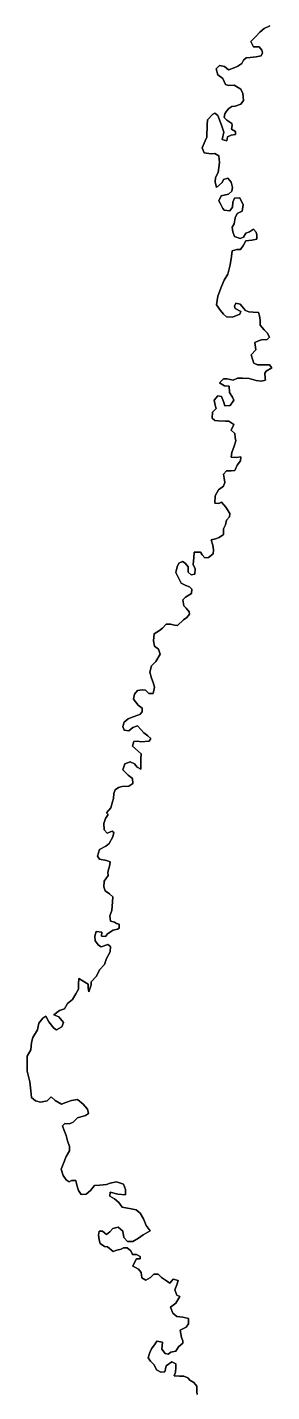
# Model space of a CAD drawing. Header units: inches. Extents: x 33.9 to 41.9, y -4.8 to 5.4.
# Drawn here: x 35.6204 to 35.6381, y 0.7139 to 0.813 of the extents above; entities that cross this region are included whole.
import ezdxf

# ---------------------------------------------------------------- set-up
doc = ezdxf.new("R2010")
doc.units = ezdxf.units.IN
doc.header["$MEASUREMENT"] = 0
doc.layers.add('Counties', color=7, linetype='Continuous')

msp = doc.modelspace()

# ---------------------------------------------------------------- linework, layer by layer
at = {"layer": 'Counties'}
for points in [[(35.637999, 0.813153), (35.637584, 0.812959), (35.637281, 0.812682), (35.636977, 0.812377), (35.636618, 0.812017), (35.636811, 0.811629), (35.637225, 0.811629), (35.637419, 0.811379), (35.637474, 0.811185), (35.637364, 0.810964), (35.637005, 0.810881), (35.636563, 0.810853), (35.636287, 0.810825), (35.636093, 0.810659), (35.635955, 0.810409), (35.635679, 0.810216), (35.635403, 0.810105), (35.634989, 0.809938), (35.634712, 0.810188), (35.634353, 0.810271), (35.634105, 0.810021), (35.634215, 0.809578), (35.634574, 0.809329), (35.634768, 0.808885), (35.634989, 0.808802), (35.635403, 0.80883), (35.6359, 0.808553), (35.636038, 0.808221), (35.636093, 0.807722), (35.6359, 0.807445), (35.635486, 0.807306), (35.635237, 0.807278), (35.635016, 0.80714), (35.634851, 0.806946), (35.63474, 0.806752), (35.634685, 0.806475), (35.634878, 0.806281), (35.635237, 0.806059), (35.635265, 0.805893), (35.63521, 0.805644), (35.635513, 0.805478), (35.635513, 0.805256), (35.635182, 0.8052), (35.634933, 0.80509), (35.634878, 0.804785), (35.634547, 0.804896), (35.634657, 0.805422), (35.634519, 0.805865), (35.634353, 0.806309), (35.634215, 0.806641), (35.633994, 0.806807), (35.633856, 0.806724), (35.63347, 0.806309), (35.633442, 0.805948), (35.633415, 0.805062), (35.633304, 0.804785), (35.633083, 0.804286), (35.633221, 0.803926), (35.633746, 0.803843), (35.633994, 0.80387), (35.634298, 0.803704), (35.634353, 0.803205), (35.634243, 0.802485), (35.63405, 0.802125), (35.634022, 0.80182), (35.634133, 0.801404), (35.634547, 0.801765), (35.63463, 0.801986), (35.634961, 0.80207), (35.635182, 0.801792), (35.635292, 0.801405), (35.635237, 0.801128), (35.634989, 0.800906), (35.634464, 0.800795), (35.634298, 0.800435), (35.634409, 0.800213), (35.634574, 0.799881), (35.634685, 0.799742), (35.635099, 0.799714), (35.635292, 0.799964), (35.63532, 0.800324), (35.63543, 0.800629), (35.635817, 0.800657), (35.636066, 0.80013), (35.635983, 0.799687), (35.635624, 0.799521), (35.635486, 0.799188), (35.635403, 0.798772), (35.635265, 0.798523), (35.63532, 0.798191), (35.63543, 0.79783), (35.635845, 0.797692), (35.636093, 0.797803), (35.636259, 0.79808), (35.636535, 0.798191), (35.636811, 0.798385), (35.637005, 0.798163), (35.63706, 0.797941), (35.63706, 0.797637), (35.636701, 0.797581), (35.636259, 0.797526), (35.636093, 0.797221), (35.635872, 0.796888), (35.635596, 0.796888), (35.635265, 0.796805), (35.63521, 0.79639), (35.635127, 0.79578), (35.634961, 0.795115), (35.634685, 0.794672), (35.634492, 0.794201), (35.634215, 0.793508), (35.634133, 0.792871), (35.634409, 0.792455), (35.63463, 0.792206), (35.634851, 0.792012), (35.635292, 0.791984), (35.635817, 0.792206), (35.6359, 0.7924), (35.635486, 0.792621), (35.63543, 0.792788), (35.635541, 0.793009), (35.635845, 0.792926), (35.636231, 0.792455), (35.63648, 0.792372), (35.636784, 0.792345), (35.63717, 0.792317), (35.637253, 0.792068), (35.637308, 0.791735), (35.637308, 0.791403), (35.637584, 0.79107), (35.637805, 0.790848), (35.637971, 0.790516), (35.637805, 0.79035), (35.637391, 0.790322), (35.63717, 0.790267), (35.636922, 0.790128), (35.636977, 0.789602), (35.636646, 0.789241), (35.636756, 0.788853), (35.636839, 0.788632), (35.637115, 0.788521), (35.637364, 0.788521), (35.637695, 0.788521), (35.637971, 0.788521), (35.638137, 0.788299), (35.637723, 0.78805), (35.63764, 0.787911), (35.637667, 0.787551), (35.637695, 0.787413), (35.637364, 0.78733), (35.637005, 0.787385), (35.636507, 0.787523), (35.63601, 0.787551), (35.635651, 0.787551), (35.635348, 0.787412), (35.634906, 0.787496), (35.63463, 0.787496), (35.634353, 0.787218), (35.634712, 0.786997), (35.635044, 0.786969), (35.635071, 0.786498), (35.635292, 0.786166), (35.635375, 0.785944), (35.635127, 0.785556), (35.63474, 0.785528), (35.63463, 0.785861), (35.634492, 0.786221), (35.634215, 0.786276), (35.633967, 0.785944), (35.634022, 0.785584), (35.634105, 0.785334), (35.633829, 0.785085), (35.633801, 0.784642), (35.633994, 0.784475), (35.634271, 0.784448), (35.634768, 0.78442), (35.635016, 0.78442), (35.635375, 0.784171), (35.635182, 0.783783), (35.635458, 0.783534), (35.635486, 0.783229), (35.635541, 0.783007), (35.635403, 0.782619), (35.635237, 0.782148), (35.635182, 0.781816), (35.635569, 0.781788), (35.6359, 0.781843), (35.635872, 0.781539), (35.635624, 0.781234), (35.635458, 0.780846), (35.635182, 0.780818), (35.634851, 0.780818), (35.63463, 0.780569), (35.634685, 0.780292), (35.63474, 0.779959), (35.63463, 0.77971), (35.634271, 0.779433), (35.634022, 0.778989), (35.633994, 0.778463), (35.634298, 0.778435), (35.634492, 0.778546), (35.634795, 0.778186), (35.635099, 0.777715), (35.635071, 0.777466), (35.634851, 0.777244), (35.634768, 0.776884), (35.63463, 0.776607), (35.63463, 0.776191), (35.634326, 0.775969), (35.63405, 0.775886), (35.633746, 0.775803), (35.633856, 0.775415), (35.633912, 0.775083), (35.633884, 0.774778), (35.633553, 0.774528), (35.633276, 0.774501), (35.633083, 0.774722), (35.632973, 0.774916), (35.632503, 0.774916), (35.632476, 0.774528), (35.63242, 0.774002), (35.632586, 0.773697), (35.632558, 0.773309), (35.632282, 0.773254), (35.632061, 0.773448), (35.632061, 0.773836), (35.63184, 0.774113), (35.631647, 0.774223), (35.631399, 0.774113), (35.631261, 0.773836), (35.631178, 0.77342), (35.631343, 0.773087), (35.631564, 0.772644), (35.631896, 0.772478), (35.632172, 0.772395), (35.632338, 0.772229), (35.63231, 0.771896), (35.631868, 0.771647), (35.631675, 0.771453), (35.631758, 0.771009), (35.631923, 0.770843), (35.632144, 0.770566), (35.632172, 0.7704), (35.631979, 0.770151), (35.63173, 0.769984), (35.631288, 0.769569), (35.631067, 0.769596), (35.630791, 0.769679), (35.63046, 0.769679), (35.630211, 0.769375), (35.62999, 0.769208), (35.629604, 0.768987), (35.629548, 0.76846), (35.629631, 0.768072), (35.629907, 0.767851), (35.630045, 0.76749), (35.629714, 0.766964), (35.62941, 0.766659), (35.629272, 0.766188), (35.62941, 0.765745), (35.629521, 0.76544), (35.629631, 0.765108), (35.629521, 0.764637), (35.629217, 0.764637), (35.628968, 0.764886), (35.62872, 0.764914), (35.628389, 0.764858), (35.628168, 0.764581), (35.628085, 0.764221), (35.628444, 0.763805), (35.62872, 0.763584), (35.62872, 0.763307), (35.628554, 0.763113), (35.628002, 0.762919), (35.627698, 0.762808), (35.627422, 0.762558), (35.627312, 0.762253), (35.627422, 0.761976), (35.627753, 0.761921), (35.628057, 0.76217), (35.628389, 0.762281), (35.628665, 0.762004), (35.628858, 0.761783), (35.629134, 0.761561), (35.629355, 0.761367), (35.629245, 0.761173), (35.628637, 0.761118), (35.628416, 0.761173), (35.628112, 0.761145), (35.62803, 0.760813), (35.628444, 0.760453), (35.628665, 0.760259), (35.628637, 0.759899), (35.628637, 0.759428), (35.628637, 0.75915), (35.628361, 0.759289), (35.628168, 0.759538), (35.627864, 0.759677), (35.627477, 0.759538), (35.627312, 0.759095), (35.627698, 0.758707), (35.62803, 0.758458), (35.628057, 0.758098), (35.627753, 0.757904), (35.627284, 0.757876), (35.627008, 0.75782), (35.626759, 0.757654), (35.626676, 0.757377), (35.626649, 0.757017), (35.626566, 0.756767), (35.626455, 0.756324), (35.626124, 0.755964), (35.626262, 0.755853), (35.626069, 0.755548), (35.625931, 0.755188), (35.625958, 0.754745), (35.626179, 0.754495), (35.626538, 0.754634), (35.626676, 0.754551), (35.626594, 0.754218), (35.626317, 0.753747), (35.626096, 0.753553), (35.625627, 0.753304), (35.625489, 0.752833), (35.625627, 0.752611), (35.626124, 0.7525), (35.6264, 0.752417), (35.626373, 0.752196), (35.626235, 0.751669), (35.626262, 0.75142), (35.625958, 0.751004), (35.625931, 0.750589), (35.626041, 0.750312), (35.626345, 0.75009), (35.626594, 0.749868), (35.626566, 0.749508), (35.626511, 0.748871), (35.626373, 0.748483), (35.626428, 0.748095), (35.626704, 0.74804), (35.62687, 0.747929), (35.627063, 0.747873), (35.627063, 0.747596), (35.626925, 0.747513), (35.626621, 0.747458), (35.626207, 0.747181), (35.626069, 0.746987), (35.625765, 0.747014), (35.625793, 0.747291), (35.625378, 0.747347), (35.625296, 0.747014), (35.625323, 0.746682), (35.625544, 0.746349), (35.625737, 0.746239), (35.626235, 0.746405), (35.626428, 0.746266), (35.6264, 0.745878), (35.626124, 0.74538), (35.625986, 0.744964), (35.625627, 0.744576), (35.625406, 0.744105), (35.625019, 0.743689), (35.625019, 0.743468), (35.624854, 0.742969), (35.624799, 0.743246), (35.624799, 0.743523), (35.624136, 0.743939), (35.624108, 0.743523), (35.624108, 0.743163), (35.623915, 0.74283), (35.623666, 0.742415), (35.623307, 0.74211), (35.623086, 0.741722), (35.622727, 0.741611), (35.622313, 0.741306), (35.622672, 0.74114), (35.623004, 0.740752), (35.622893, 0.74042), (35.622506, 0.740198), (35.622313, 0.740337), (35.621954, 0.74078), (35.621733, 0.741195), (35.621512, 0.741057), (35.621209, 0.740697), (35.621126, 0.740198), (35.620794, 0.739644), (35.620684, 0.739284), (35.620629, 0.738757), (35.62038, 0.738286), (35.62038, 0.737704), (35.62038, 0.737205), (35.620573, 0.73643), (35.620629, 0.735765), (35.620684, 0.735294), (35.620988, 0.735044), (35.621347, 0.734961), (35.621816, 0.735044), (35.62212, 0.735349), (35.622396, 0.735072), (35.622865, 0.734795), (35.623169, 0.734934), (35.623583, 0.735072), (35.624025, 0.735156), (35.62444, 0.734795), (35.624743, 0.734435), (35.624826, 0.73413), (35.624605, 0.733992), (35.624025, 0.733826), (35.623722, 0.733493), (35.623445, 0.733382), (35.623114, 0.73341), (35.622948, 0.733244), (35.623059, 0.732883), (35.623197, 0.732523), (35.623307, 0.732135), (35.623445, 0.73172), (35.623445, 0.731415), (35.623197, 0.730999), (35.622976, 0.730445), (35.622838, 0.730085), (35.622976, 0.729614), (35.623197, 0.729309), (35.623418, 0.729171), (35.623583, 0.729254), (35.623915, 0.729254), (35.62397, 0.728921), (35.624108, 0.728534), (35.624301, 0.728256), (35.62466, 0.728257), (35.624964, 0.728534), (35.625268, 0.728894), (35.625655, 0.728922), (35.626124, 0.728977), (35.6264, 0.72906), (35.62687, 0.729171), (35.627367, 0.729005), (35.627505, 0.728617), (35.627505, 0.728229), (35.626953, 0.728257), (35.6264, 0.728423), (35.626373, 0.728118), (35.626704, 0.727924), (35.627035, 0.727675), (35.627284, 0.727315), (35.627919, 0.727204), (35.628278, 0.727121), (35.628582, 0.726899), (35.62883, 0.726484), (35.629024, 0.725985), (35.6293, 0.725597), (35.628803, 0.72532), (35.628471, 0.725071), (35.628057, 0.724821), (35.627671, 0.724821), (35.627394, 0.725126), (35.627312, 0.725569), (35.62698, 0.725874), (35.626594, 0.725763), (35.626373, 0.725541), (35.626124, 0.725347), (35.625848, 0.725569), (35.625599, 0.725569), (35.625544, 0.725292), (35.625599, 0.724959), (35.625682, 0.724682), (35.625986, 0.724461), (35.626207, 0.724433), (35.626621, 0.724101), (35.626897, 0.724212), (35.627201, 0.724267), (35.627367, 0.724378), (35.627643, 0.724378), (35.627891, 0.724156), (35.62803, 0.723879), (35.628306, 0.723879), (35.628582, 0.723741), (35.628582, 0.723574), (35.628306, 0.723574), (35.628195, 0.723353), (35.628057, 0.723048), (35.62825, 0.722937), (35.628471, 0.722826), (35.628665, 0.722577), (35.628692, 0.722189), (35.628996, 0.722023), (35.629327, 0.722217), (35.629576, 0.722466), (35.62988, 0.722466), (35.630128, 0.722217), (35.630487, 0.721968), (35.630736, 0.721801), (35.630984, 0.722106), (35.631343, 0.721995), (35.631233, 0.721691), (35.631095, 0.72133), (35.631233, 0.720943), (35.631454, 0.720832), (35.631178, 0.720361), (35.630791, 0.720056), (35.630957, 0.719613), (35.631233, 0.719391), (35.631675, 0.719336), (35.632089, 0.719225), (35.632089, 0.718837), (35.631923, 0.718615), (35.631481, 0.718394), (35.631592, 0.717867), (35.631675, 0.717618), (35.631675, 0.717452), (35.631371, 0.717174), (35.631178, 0.71687), (35.630819, 0.716786), (35.630625, 0.716648), (35.630404, 0.716703), (35.630156, 0.717008), (35.630211, 0.717507), (35.629797, 0.71759), (35.629659, 0.717396), (35.62941, 0.717036), (35.629272, 0.716759), (35.629162, 0.716371), (35.629327, 0.716149), (35.629604, 0.715872), (35.629769, 0.715512), (35.630073, 0.715346), (35.630377, 0.715373), (35.63046, 0.715789), (35.630874, 0.716094), (35.631178, 0.715955), (35.631178, 0.715678), (35.63115, 0.715346), (35.63104, 0.715069), (35.631426, 0.715041), (35.631758, 0.715041), (35.632034, 0.71493), (35.632199, 0.714764), (35.632476, 0.714598), (35.632697, 0.714321), (35.632697, 0.713933), (35.632724, 0.713711)], [(35.632724, 0.713711), (35.632697, 0.713933), (35.632697, 0.714321), (35.632476, 0.714598), (35.632199, 0.714764), (35.632034, 0.71493), (35.631758, 0.715041), (35.631426, 0.715041), (35.63104, 0.715069), (35.63115, 0.715346), (35.631178, 0.715678), (35.631178, 0.715955), (35.630874, 0.716094), (35.63046, 0.715789), (35.630377, 0.715373), (35.630073, 0.715346), (35.629769, 0.715512), (35.629604, 0.715872), (35.629327, 0.716149), (35.629162, 0.716371), (35.629272, 0.716759), (35.62941, 0.717036), (35.629659, 0.717396), (35.629797, 0.71759), (35.630211, 0.717507), (35.630156, 0.717008), (35.630404, 0.716703), (35.630625, 0.716648), (35.630819, 0.716786), (35.631178, 0.71687), (35.631371, 0.717174), (35.631675, 0.717452), (35.631675, 0.717618), (35.631592, 0.717867), (35.631481, 0.718394), (35.631923, 0.718615), (35.632089, 0.718837), (35.632089, 0.719225), (35.631675, 0.719336), (35.631233, 0.719391), (35.630957, 0.719613), (35.630791, 0.720056), (35.631178, 0.720361), (35.631454, 0.720832), (35.631233, 0.720943), (35.631095, 0.72133), (35.631233, 0.721691), (35.631343, 0.721995), (35.630984, 0.722106), (35.630736, 0.721801), (35.630487, 0.721968), (35.630128, 0.722217), (35.62988, 0.722466), (35.629576, 0.722466), (35.629327, 0.722217), (35.628996, 0.722023), (35.628692, 0.722189), (35.628665, 0.722577), (35.628471, 0.722826), (35.62825, 0.722937), (35.628057, 0.723048), (35.628195, 0.723353), (35.628306, 0.723574), (35.628582, 0.723574), (35.628582, 0.723741), (35.628306, 0.723879), (35.62803, 0.723879), (35.627891, 0.724156), (35.627643, 0.724378), (35.627367, 0.724378), (35.627201, 0.724267), (35.626897, 0.724212), (35.626621, 0.724101), (35.626207, 0.724433), (35.625986, 0.724461), (35.625682, 0.724682), (35.625599, 0.724959), (35.625544, 0.725292), (35.625599, 0.725569), (35.625848, 0.725569), (35.626124, 0.725347), (35.626373, 0.725541), (35.626594, 0.725763), (35.62698, 0.725874), (35.627312, 0.725569), (35.627394, 0.725126), (35.627671, 0.724821), (35.628057, 0.724821), (35.628471, 0.725071), (35.628803, 0.72532), (35.6293, 0.725597), (35.629024, 0.725985), (35.62883, 0.726484), (35.628582, 0.726899), (35.628278, 0.727121), (35.627919, 0.727204), (35.627284, 0.727315), (35.627035, 0.727675), (35.626704, 0.727924), (35.626373, 0.728118), (35.6264, 0.728423), (35.626953, 0.728257), (35.627505, 0.728229), (35.627505, 0.728617), (35.627367, 0.729005), (35.62687, 0.729171), (35.6264, 0.72906), (35.626124, 0.728977), (35.625655, 0.728922), (35.625268, 0.728894), (35.624964, 0.728534), (35.62466, 0.728257), (35.624301, 0.728256), (35.624108, 0.728534), (35.62397, 0.728921), (35.623915, 0.729254), (35.623583, 0.729254), (35.623418, 0.729171), (35.623197, 0.729309), (35.622976, 0.729614), (35.622838, 0.730085), (35.622976, 0.730445), (35.623197, 0.730999), (35.623445, 0.731415), (35.623445, 0.73172), (35.623307, 0.732135), (35.623197, 0.732523), (35.623059, 0.732883), (35.622948, 0.733244), (35.623114, 0.73341), (35.623445, 0.733382), (35.623722, 0.733493), (35.624025, 0.733826), (35.624605, 0.733992), (35.624826, 0.73413), (35.624743, 0.734435), (35.62444, 0.734795), (35.624025, 0.735156), (35.623583, 0.735072), (35.623169, 0.734934), (35.622865, 0.734795), (35.622396, 0.735072), (35.62212, 0.735349), (35.621816, 0.735044), (35.621347, 0.734961), (35.620988, 0.735044), (35.620684, 0.735294), (35.620629, 0.735765), (35.620573, 0.73643), (35.62038, 0.737205), (35.62038, 0.737704), (35.62038, 0.738286), (35.620629, 0.738757), (35.620684, 0.739284), (35.620794, 0.739644), (35.621126, 0.740198), (35.621209, 0.740697), (35.621512, 0.741057), (35.621733, 0.741195), (35.621954, 0.74078), (35.622313, 0.740337), (35.622506, 0.740198), (35.622893, 0.74042), (35.623004, 0.740752), (35.622672, 0.74114), (35.622313, 0.741306), (35.622727, 0.741611), (35.623086, 0.741722), (35.623307, 0.74211), (35.623666, 0.742415), (35.623915, 0.74283), (35.624108, 0.743163), (35.624108, 0.743523), (35.624136, 0.743939), (35.624799, 0.743523), (35.624799, 0.743246), (35.624854, 0.742969), (35.625019, 0.743468), (35.625019, 0.743689), (35.625406, 0.744105), (35.625627, 0.744576), (35.625986, 0.744964), (35.626124, 0.74538), (35.6264, 0.745878), (35.626428, 0.746266), (35.626235, 0.746405), (35.625737, 0.746239), (35.625544, 0.746349), (35.625323, 0.746682), (35.625296, 0.747014), (35.625378, 0.747347), (35.625793, 0.747291), (35.625765, 0.747014), (35.626069, 0.746987), (35.626207, 0.747181), (35.626621, 0.747458), (35.626925, 0.747513), (35.627063, 0.747596), (35.627063, 0.747873), (35.62687, 0.747929), (35.626704, 0.74804), (35.626428, 0.748095), (35.626373, 0.748483), (35.626511, 0.748871), (35.626566, 0.749508), (35.626594, 0.749868), (35.626345, 0.75009), (35.626041, 0.750312), (35.625931, 0.750589), (35.625958, 0.751004), (35.626262, 0.75142), (35.626235, 0.751669), (35.626373, 0.752196), (35.6264, 0.752417), (35.626124, 0.7525), (35.625627, 0.752611), (35.625489, 0.752833), (35.625627, 0.753304), (35.626096, 0.753553), (35.626317, 0.753747), (35.626594, 0.754218), (35.626676, 0.754551), (35.626538, 0.754634), (35.626179, 0.754495), (35.625958, 0.754745), (35.625931, 0.755188), (35.626069, 0.755548), (35.626262, 0.755853), (35.626124, 0.755964), (35.626455, 0.756324), (35.626566, 0.756767), (35.626649, 0.757017), (35.626676, 0.757377), (35.626759, 0.757654), (35.627008, 0.75782), (35.627284, 0.757876), (35.627753, 0.757904), (35.628057, 0.758098), (35.62803, 0.758458), (35.627698, 0.758707), (35.627312, 0.759095), (35.627477, 0.759538), (35.627864, 0.759677), (35.628168, 0.759538), (35.628361, 0.759289), (35.628637, 0.75915), (35.628637, 0.759428), (35.628637, 0.759899), (35.628665, 0.760259), (35.628444, 0.760453), (35.62803, 0.760813), (35.628112, 0.761145), (35.628416, 0.761173), (35.628637, 0.761118), (35.629245, 0.761173), (35.629355, 0.761367), (35.629134, 0.761561), (35.628858, 0.761783), (35.628665, 0.762004), (35.628389, 0.762281), (35.628057, 0.76217), (35.627753, 0.761921), (35.627422, 0.761976), (35.627312, 0.762253), (35.627422, 0.762558), (35.627698, 0.762808), (35.628002, 0.762919), (35.628554, 0.763113), (35.62872, 0.763307), (35.62872, 0.763584), (35.628444, 0.763805), (35.628085, 0.764221), (35.628168, 0.764581), (35.628389, 0.764858), (35.62872, 0.764914), (35.628968, 0.764886), (35.629217, 0.764637), (35.629521, 0.764637), (35.629631, 0.765108), (35.629521, 0.76544), (35.62941, 0.765745), (35.629272, 0.766188), (35.62941, 0.766659), (35.629714, 0.766964), (35.630045, 0.76749), (35.629907, 0.767851), (35.629631, 0.768072), (35.629548, 0.76846), (35.629604, 0.768987), (35.62999, 0.769208), (35.630211, 0.769375), (35.63046, 0.769679), (35.630791, 0.769679), (35.631067, 0.769596), (35.631288, 0.769569), (35.63173, 0.769984), (35.631979, 0.770151), (35.632172, 0.7704), (35.632144, 0.770566), (35.631923, 0.770843), (35.631758, 0.771009), (35.631675, 0.771453), (35.631868, 0.771647), (35.63231, 0.771896), (35.632338, 0.772229), (35.632172, 0.772395), (35.631896, 0.772478), (35.631564, 0.772644), (35.631343, 0.773087), (35.631178, 0.77342), (35.631261, 0.773836), (35.631399, 0.774113), (35.631647, 0.774223), (35.63184, 0.774113), (35.632061, 0.773836), (35.632061, 0.773448), (35.632282, 0.773254), (35.632558, 0.773309), (35.632586, 0.773697), (35.63242, 0.774002), (35.632476, 0.774528), (35.632503, 0.774916), (35.632973, 0.774916), (35.633083, 0.774722), (35.633276, 0.774501), (35.633553, 0.774528), (35.633884, 0.774778), (35.633912, 0.775083), (35.633856, 0.775415), (35.633746, 0.775803), (35.63405, 0.775886), (35.634326, 0.775969), (35.63463, 0.776191), (35.63463, 0.776607), (35.634768, 0.776884), (35.634851, 0.777244), (35.635071, 0.777466), (35.635099, 0.777715), (35.634795, 0.778186), (35.634492, 0.778546), (35.634298, 0.778435), (35.633994, 0.778463), (35.634022, 0.778989), (35.634271, 0.779433), (35.63463, 0.77971), (35.63474, 0.779959), (35.634685, 0.780292), (35.63463, 0.780569), (35.634851, 0.780818), (35.635182, 0.780818), (35.635458, 0.780846), (35.635624, 0.781234), (35.635872, 0.781539), (35.6359, 0.781843), (35.635569, 0.781788), (35.635182, 0.781816), (35.635237, 0.782148), (35.635403, 0.782619), (35.635541, 0.783007), (35.635486, 0.783229), (35.635458, 0.783534), (35.635182, 0.783783), (35.635375, 0.784171), (35.635016, 0.78442), (35.634768, 0.78442), (35.634271, 0.784448), (35.633994, 0.784475), (35.633801, 0.784642), (35.633829, 0.785085), (35.634105, 0.785334), (35.634022, 0.785584), (35.633967, 0.785944), (35.634215, 0.786276), (35.634492, 0.786221), (35.63463, 0.785861), (35.63474, 0.785528), (35.635127, 0.785556), (35.635375, 0.785944), (35.635292, 0.786166), (35.635071, 0.786498), (35.635044, 0.786969), (35.634712, 0.786997), (35.634353, 0.787218), (35.63463, 0.787496), (35.634906, 0.787496), (35.635348, 0.787412), (35.635651, 0.787551), (35.63601, 0.787551), (35.636507, 0.787523), (35.637005, 0.787385), (35.637364, 0.78733), (35.637695, 0.787413), (35.637667, 0.787551), (35.63764, 0.787911), (35.637723, 0.78805), (35.638137, 0.788299), (35.637971, 0.788521), (35.637695, 0.788521), (35.637364, 0.788521), (35.637115, 0.788521), (35.636839, 0.788632), (35.636756, 0.788853), (35.636646, 0.789241), (35.636977, 0.789602), (35.636922, 0.790128), (35.63717, 0.790267), (35.637391, 0.790322), (35.637805, 0.79035), (35.637971, 0.790516), (35.637805, 0.790848), (35.637584, 0.79107), (35.637308, 0.791403), (35.637308, 0.791735), (35.637253, 0.792068), (35.63717, 0.792317), (35.636784, 0.792345), (35.63648, 0.792372), (35.636231, 0.792455), (35.635845, 0.792926), (35.635541, 0.793009), (35.63543, 0.792788), (35.635486, 0.792621), (35.6359, 0.7924), (35.635817, 0.792206), (35.635292, 0.791984), (35.634851, 0.792012), (35.63463, 0.792206), (35.634409, 0.792455), (35.634133, 0.792871), (35.634215, 0.793508), (35.634492, 0.794201), (35.634685, 0.794672), (35.634961, 0.795115), (35.635127, 0.79578), (35.63521, 0.79639), (35.635265, 0.796805), (35.635596, 0.796888), (35.635872, 0.796888), (35.636093, 0.797221), (35.636259, 0.797526), (35.636701, 0.797581), (35.63706, 0.797637), (35.63706, 0.797941), (35.637005, 0.798163), (35.636811, 0.798385), (35.636535, 0.798191), (35.636259, 0.79808), (35.636093, 0.797803), (35.635845, 0.797692), (35.63543, 0.79783), (35.63532, 0.798191), (35.635265, 0.798523), (35.635403, 0.798772), (35.635486, 0.799188), (35.635624, 0.799521), (35.635983, 0.799687), (35.636066, 0.80013), (35.635817, 0.800657), (35.63543, 0.800629), (35.63532, 0.800324), (35.635292, 0.799964), (35.635099, 0.799714), (35.634685, 0.799742), (35.634574, 0.799881), (35.634409, 0.800213), (35.634298, 0.800435), (35.634464, 0.800795), (35.634989, 0.800906), (35.635237, 0.801128), (35.635292, 0.801405), (35.635182, 0.801792), (35.634961, 0.80207), (35.63463, 0.801986), (35.634547, 0.801765), (35.634133, 0.801404), (35.634022, 0.80182), (35.63405, 0.802125), (35.634243, 0.802485), (35.634353, 0.803205), (35.634298, 0.803704), (35.633994, 0.80387), (35.633746, 0.803843), (35.633221, 0.803926), (35.633083, 0.804286), (35.633304, 0.804785), (35.633415, 0.805062), (35.633442, 0.805948), (35.63347, 0.806309), (35.633856, 0.806724), (35.633994, 0.806807), (35.634215, 0.806641), (35.634353, 0.806309), (35.634519, 0.805865), (35.634657, 0.805422), (35.634547, 0.804896), (35.634878, 0.804785), (35.634933, 0.80509), (35.635182, 0.8052), (35.635513, 0.805256), (35.635513, 0.805478), (35.63521, 0.805644), (35.635265, 0.805893), (35.635237, 0.806059), (35.634878, 0.806281), (35.634685, 0.806475), (35.63474, 0.806752), (35.634851, 0.806946), (35.635016, 0.80714), (35.635237, 0.807278), (35.635486, 0.807306), (35.6359, 0.807445), (35.636093, 0.807722), (35.636038, 0.808221), (35.6359, 0.808553), (35.635403, 0.80883), (35.634989, 0.808802), (35.634768, 0.808885), (35.634574, 0.809329), (35.634215, 0.809578), (35.634105, 0.810021), (35.634353, 0.810271), (35.634712, 0.810188), (35.634989, 0.809938), (35.635403, 0.810105), (35.635679, 0.810216), (35.635955, 0.810409), (35.636093, 0.810659), (35.636287, 0.810825), (35.636563, 0.810853), (35.637005, 0.810881), (35.637364, 0.810964), (35.637474, 0.811185), (35.637419, 0.811379), (35.637225, 0.811629), (35.636811, 0.811629), (35.636618, 0.812017), (35.636977, 0.812377), (35.637281, 0.812682), (35.637584, 0.812959), (35.637999, 0.813153)], [(35.637999, 0.813153), (35.637584, 0.812959), (35.637281, 0.812682), (35.636977, 0.812377), (35.636618, 0.812017), (35.636811, 0.811629), (35.637225, 0.811629), (35.637419, 0.811379), (35.637474, 0.811185), (35.637364, 0.810964), (35.637005, 0.810881), (35.636563, 0.810853), (35.636287, 0.810825), (35.636093, 0.810659), (35.635955, 0.810409), (35.635679, 0.810216), (35.635403, 0.810105), (35.634989, 0.809938), (35.634712, 0.810188), (35.634353, 0.810271), (35.634105, 0.810021), (35.634215, 0.809578), (35.634574, 0.809329), (35.634768, 0.808885), (35.634989, 0.808802), (35.635403, 0.80883), (35.6359, 0.808553), (35.636038, 0.808221), (35.636093, 0.807722), (35.6359, 0.807445), (35.635486, 0.807306), (35.635237, 0.807278), (35.635016, 0.80714), (35.634851, 0.806946), (35.63474, 0.806752), (35.634685, 0.806475), (35.634878, 0.806281), (35.635237, 0.806059), (35.635265, 0.805893), (35.63521, 0.805644), (35.635513, 0.805478), (35.635513, 0.805256), (35.635182, 0.8052), (35.634933, 0.80509), (35.634878, 0.804785), (35.634547, 0.804896), (35.634657, 0.805422), (35.634519, 0.805865), (35.634353, 0.806309), (35.634215, 0.806641), (35.633994, 0.806807), (35.633856, 0.806724), (35.63347, 0.806309), (35.633442, 0.805948), (35.633415, 0.805062), (35.633304, 0.804785), (35.633083, 0.804286), (35.633221, 0.803926), (35.633746, 0.803843), (35.633994, 0.80387), (35.634298, 0.803704), (35.634353, 0.803205), (35.634243, 0.802485), (35.63405, 0.802125), (35.634022, 0.80182), (35.634133, 0.801404), (35.634547, 0.801765), (35.63463, 0.801986), (35.634961, 0.80207), (35.635182, 0.801792), (35.635292, 0.801405), (35.635237, 0.801128), (35.634989, 0.800906), (35.634464, 0.800795), (35.634298, 0.800435), (35.634409, 0.800213), (35.634574, 0.799881), (35.634685, 0.799742), (35.635099, 0.799714), (35.635292, 0.799964), (35.63532, 0.800324), (35.63543, 0.800629), (35.635817, 0.800657), (35.636066, 0.80013), (35.635983, 0.799687), (35.635624, 0.799521), (35.635486, 0.799188), (35.635403, 0.798772), (35.635265, 0.798523), (35.63532, 0.798191), (35.63543, 0.79783), (35.635845, 0.797692), (35.636093, 0.797803), (35.636259, 0.79808), (35.636535, 0.798191), (35.636811, 0.798385), (35.637005, 0.798163), (35.63706, 0.797941), (35.63706, 0.797637), (35.636701, 0.797581), (35.636259, 0.797526), (35.636093, 0.797221), (35.635872, 0.796888), (35.635596, 0.796888), (35.635265, 0.796805), (35.63521, 0.79639), (35.635127, 0.79578), (35.634961, 0.795115), (35.634685, 0.794672), (35.634492, 0.794201), (35.634215, 0.793508), (35.634133, 0.792871), (35.634409, 0.792455), (35.63463, 0.792206), (35.634851, 0.792012), (35.635292, 0.791984), (35.635817, 0.792206), (35.6359, 0.7924), (35.635486, 0.792621), (35.63543, 0.792788), (35.635541, 0.793009), (35.635845, 0.792926), (35.636231, 0.792455), (35.63648, 0.792372), (35.636784, 0.792345), (35.63717, 0.792317), (35.637253, 0.792068), (35.637308, 0.791735), (35.637308, 0.791403), (35.637584, 0.79107), (35.637805, 0.790848), (35.637971, 0.790516), (35.637805, 0.79035), (35.637391, 0.790322), (35.63717, 0.790267), (35.636922, 0.790128), (35.636977, 0.789602), (35.636646, 0.789241), (35.636756, 0.788853), (35.636839, 0.788632), (35.637115, 0.788521), (35.637364, 0.788521), (35.637695, 0.788521), (35.637971, 0.788521), (35.638137, 0.788299), (35.637723, 0.78805), (35.63764, 0.787911), (35.637667, 0.787551), (35.637695, 0.787413), (35.637364, 0.78733), (35.637005, 0.787385), (35.636507, 0.787523), (35.63601, 0.787551), (35.635651, 0.787551), (35.635348, 0.787412), (35.634906, 0.787496), (35.63463, 0.787496), (35.634353, 0.787218), (35.634712, 0.786997), (35.635044, 0.786969), (35.635071, 0.786498), (35.635292, 0.786166), (35.635375, 0.785944), (35.635127, 0.785556), (35.63474, 0.785528), (35.63463, 0.785861), (35.634492, 0.786221), (35.634215, 0.786276), (35.633967, 0.785944), (35.634022, 0.785584), (35.634105, 0.785334), (35.633829, 0.785085), (35.633801, 0.784642), (35.633994, 0.784475), (35.634271, 0.784448), (35.634768, 0.78442), (35.635016, 0.78442), (35.635375, 0.784171), (35.635182, 0.783783), (35.635458, 0.783534), (35.635486, 0.783229), (35.635541, 0.783007), (35.635403, 0.782619), (35.635237, 0.782148), (35.635182, 0.781816), (35.635569, 0.781788), (35.6359, 0.781843), (35.635872, 0.781539), (35.635624, 0.781234), (35.635458, 0.780846), (35.635182, 0.780818), (35.634851, 0.780818), (35.63463, 0.780569), (35.634685, 0.780292), (35.63474, 0.779959), (35.63463, 0.77971), (35.634271, 0.779433), (35.634022, 0.778989), (35.633994, 0.778463), (35.634298, 0.778435), (35.634492, 0.778546), (35.634795, 0.778186), (35.635099, 0.777715), (35.635071, 0.777466), (35.634851, 0.777244), (35.634768, 0.776884), (35.63463, 0.776607), (35.63463, 0.776191), (35.634326, 0.775969), (35.63405, 0.775886), (35.633746, 0.775803), (35.633856, 0.775415), (35.633912, 0.775083), (35.633884, 0.774778), (35.633553, 0.774528), (35.633276, 0.774501), (35.633083, 0.774722), (35.632973, 0.774916), (35.632503, 0.774916), (35.632476, 0.774528), (35.63242, 0.774002), (35.632586, 0.773697), (35.632558, 0.773309), (35.632282, 0.773254), (35.632061, 0.773448), (35.632061, 0.773836), (35.63184, 0.774113), (35.631647, 0.774223), (35.631399, 0.774113), (35.631261, 0.773836), (35.631178, 0.77342), (35.631343, 0.773087), (35.631564, 0.772644), (35.631896, 0.772478), (35.632172, 0.772395), (35.632338, 0.772229), (35.63231, 0.771896), (35.631868, 0.771647), (35.631675, 0.771453), (35.631758, 0.771009), (35.631923, 0.770843), (35.632144, 0.770566), (35.632172, 0.7704), (35.631979, 0.770151), (35.63173, 0.769984), (35.631288, 0.769569), (35.631067, 0.769596), (35.630791, 0.769679), (35.63046, 0.769679), (35.630211, 0.769375), (35.62999, 0.769208), (35.629604, 0.768987), (35.629548, 0.76846), (35.629631, 0.768072), (35.629907, 0.767851), (35.630045, 0.76749), (35.629714, 0.766964), (35.62941, 0.766659), (35.629272, 0.766188), (35.62941, 0.765745), (35.629521, 0.76544), (35.629631, 0.765108), (35.629521, 0.764637), (35.629217, 0.764637), (35.628968, 0.764886), (35.62872, 0.764914), (35.628389, 0.764858), (35.628168, 0.764581), (35.628085, 0.764221), (35.628444, 0.763805), (35.62872, 0.763584), (35.62872, 0.763307), (35.628554, 0.763113), (35.628002, 0.762919), (35.627698, 0.762808), (35.627422, 0.762558), (35.627312, 0.762253), (35.627422, 0.761976), (35.627753, 0.761921), (35.628057, 0.76217), (35.628389, 0.762281), (35.628665, 0.762004), (35.628858, 0.761783), (35.629134, 0.761561), (35.629355, 0.761367), (35.629245, 0.761173), (35.628637, 0.761118), (35.628416, 0.761173), (35.628112, 0.761145), (35.62803, 0.760813), (35.628444, 0.760453), (35.628665, 0.760259), (35.628637, 0.759899), (35.628637, 0.759428), (35.628637, 0.75915), (35.628361, 0.759289), (35.628168, 0.759538), (35.627864, 0.759677), (35.627477, 0.759538), (35.627312, 0.759095), (35.627698, 0.758707), (35.62803, 0.758458), (35.628057, 0.758098), (35.627753, 0.757904), (35.627284, 0.757876), (35.627008, 0.75782), (35.626759, 0.757654), (35.626676, 0.757377), (35.626649, 0.757017), (35.626566, 0.756767), (35.626455, 0.756324), (35.626124, 0.755964), (35.626262, 0.755853), (35.626069, 0.755548), (35.625931, 0.755188), (35.625958, 0.754745), (35.626179, 0.754495), (35.626538, 0.754634), (35.626676, 0.754551), (35.626594, 0.754218), (35.626317, 0.753747), (35.626096, 0.753553), (35.625627, 0.753304), (35.625489, 0.752833), (35.625627, 0.752611), (35.626124, 0.7525), (35.6264, 0.752417), (35.626373, 0.752196), (35.626235, 0.751669), (35.626262, 0.75142), (35.625958, 0.751004), (35.625931, 0.750589), (35.626041, 0.750312), (35.626345, 0.75009), (35.626594, 0.749868), (35.626566, 0.749508), (35.626511, 0.748871), (35.626373, 0.748483), (35.626428, 0.748095), (35.626704, 0.74804), (35.62687, 0.747929), (35.627063, 0.747873), (35.627063, 0.747596), (35.626925, 0.747513), (35.626621, 0.747458), (35.626207, 0.747181), (35.626069, 0.746987), (35.625765, 0.747014), (35.625793, 0.747291), (35.625378, 0.747347), (35.625296, 0.747014), (35.625323, 0.746682), (35.625544, 0.746349), (35.625737, 0.746239), (35.626235, 0.746405), (35.626428, 0.746266), (35.6264, 0.745878), (35.626124, 0.74538), (35.625986, 0.744964), (35.625627, 0.744576), (35.625406, 0.744105), (35.625019, 0.743689), (35.625019, 0.743468), (35.624854, 0.742969), (35.624799, 0.743246), (35.624799, 0.743523), (35.624136, 0.743939), (35.624108, 0.743523), (35.624108, 0.743163), (35.623915, 0.74283), (35.623666, 0.742415), (35.623307, 0.74211), (35.623086, 0.741722), (35.622727, 0.741611), (35.622313, 0.741306), (35.622672, 0.74114), (35.623004, 0.740752), (35.622893, 0.74042), (35.622506, 0.740198), (35.622313, 0.740337), (35.621954, 0.74078), (35.621733, 0.741195), (35.621512, 0.741057), (35.621209, 0.740697), (35.621126, 0.740198), (35.620794, 0.739644), (35.620684, 0.739284), (35.620629, 0.738757), (35.62038, 0.738286), (35.62038, 0.737704), (35.62038, 0.737205), (35.620573, 0.73643), (35.620629, 0.735765), (35.620684, 0.735294), (35.620988, 0.735044), (35.621347, 0.734961), (35.621816, 0.735044), (35.62212, 0.735349), (35.622396, 0.735072), (35.622865, 0.734795), (35.623169, 0.734934), (35.623583, 0.735072), (35.624025, 0.735156), (35.62444, 0.734795), (35.624743, 0.734435), (35.624826, 0.73413), (35.624605, 0.733992), (35.624025, 0.733826), (35.623722, 0.733493), (35.623445, 0.733382), (35.623114, 0.73341), (35.622948, 0.733244), (35.623059, 0.732883), (35.623197, 0.732523), (35.623307, 0.732135), (35.623445, 0.73172), (35.623445, 0.731415), (35.623197, 0.730999), (35.622976, 0.730445), (35.622838, 0.730085), (35.622976, 0.729614), (35.623197, 0.729309), (35.623418, 0.729171), (35.623583, 0.729254), (35.623915, 0.729254), (35.62397, 0.728921), (35.624108, 0.728534), (35.624301, 0.728256), (35.62466, 0.728257), (35.624964, 0.728534), (35.625268, 0.728894), (35.625655, 0.728922), (35.626124, 0.728977), (35.6264, 0.72906), (35.62687, 0.729171), (35.627367, 0.729005), (35.627505, 0.728617), (35.627505, 0.728229), (35.626953, 0.728257), (35.6264, 0.728423), (35.626373, 0.728118), (35.626704, 0.727924), (35.627035, 0.727675), (35.627284, 0.727315), (35.627919, 0.727204), (35.628278, 0.727121), (35.628582, 0.726899), (35.62883, 0.726484), (35.629024, 0.725985), (35.6293, 0.725597), (35.628803, 0.72532), (35.628471, 0.725071), (35.628057, 0.724821), (35.627671, 0.724821), (35.627394, 0.725126), (35.627312, 0.725569), (35.62698, 0.725874), (35.626594, 0.725763), (35.626373, 0.725541), (35.626124, 0.725347), (35.625848, 0.725569), (35.625599, 0.725569), (35.625544, 0.725292), (35.625599, 0.724959), (35.625682, 0.724682), (35.625986, 0.724461), (35.626207, 0.724433), (35.626621, 0.724101), (35.626897, 0.724212), (35.627201, 0.724267), (35.627367, 0.724378), (35.627643, 0.724378), (35.627891, 0.724156), (35.62803, 0.723879), (35.628306, 0.723879), (35.628582, 0.723741), (35.628582, 0.723574), (35.628306, 0.723574), (35.628195, 0.723353), (35.628057, 0.723048), (35.62825, 0.722937), (35.628471, 0.722826), (35.628665, 0.722577), (35.628692, 0.722189), (35.628996, 0.722023), (35.629327, 0.722217), (35.629576, 0.722466), (35.62988, 0.722466), (35.630128, 0.722217), (35.630487, 0.721968), (35.630736, 0.721801), (35.630984, 0.722106), (35.631343, 0.721995), (35.631233, 0.721691), (35.631095, 0.72133), (35.631233, 0.720943), (35.631454, 0.720832), (35.631178, 0.720361), (35.630791, 0.720056), (35.630957, 0.719613), (35.631233, 0.719391), (35.631675, 0.719336), (35.632089, 0.719225), (35.632089, 0.718837), (35.631923, 0.718615), (35.631481, 0.718394), (35.631592, 0.717867), (35.631675, 0.717618), (35.631675, 0.717452), (35.631371, 0.717174), (35.631178, 0.71687), (35.630819, 0.716786), (35.630625, 0.716648), (35.630404, 0.716703), (35.630156, 0.717008), (35.630211, 0.717507), (35.629797, 0.71759), (35.629659, 0.717396), (35.62941, 0.717036), (35.629272, 0.716759), (35.629162, 0.716371), (35.629327, 0.716149), (35.629604, 0.715872), (35.629769, 0.715512), (35.630073, 0.715346), (35.630377, 0.715373), (35.63046, 0.715789), (35.630874, 0.716094), (35.631178, 0.715955), (35.631178, 0.715678), (35.63115, 0.715346), (35.63104, 0.715069), (35.631426, 0.715041), (35.631758, 0.715041), (35.632034, 0.71493), (35.632199, 0.714764), (35.632476, 0.714598), (35.632697, 0.714321), (35.632697, 0.713933), (35.632724, 0.713711)], [(35.632724, 0.713711), (35.632697, 0.713933), (35.632697, 0.714321), (35.632476, 0.714598), (35.632199, 0.714764), (35.632034, 0.71493), (35.631758, 0.715041), (35.631426, 0.715041), (35.63104, 0.715069), (35.63115, 0.715346), (35.631178, 0.715678), (35.631178, 0.715955), (35.630874, 0.716094), (35.63046, 0.715789), (35.630377, 0.715373), (35.630073, 0.715346), (35.629769, 0.715512), (35.629604, 0.715872), (35.629327, 0.716149), (35.629162, 0.716371), (35.629272, 0.716759), (35.62941, 0.717036), (35.629659, 0.717396), (35.629797, 0.71759), (35.630211, 0.717507), (35.630156, 0.717008), (35.630404, 0.716703), (35.630625, 0.716648), (35.630819, 0.716786), (35.631178, 0.71687), (35.631371, 0.717174), (35.631675, 0.717452), (35.631675, 0.717618), (35.631592, 0.717867), (35.631481, 0.718394), (35.631923, 0.718615), (35.632089, 0.718837), (35.632089, 0.719225), (35.631675, 0.719336), (35.631233, 0.719391), (35.630957, 0.719613), (35.630791, 0.720056), (35.631178, 0.720361), (35.631454, 0.720832), (35.631233, 0.720943), (35.631095, 0.72133), (35.631233, 0.721691), (35.631343, 0.721995), (35.630984, 0.722106), (35.630736, 0.721801), (35.630487, 0.721968), (35.630128, 0.722217), (35.62988, 0.722466), (35.629576, 0.722466), (35.629327, 0.722217), (35.628996, 0.722023), (35.628692, 0.722189), (35.628665, 0.722577), (35.628471, 0.722826), (35.62825, 0.722937), (35.628057, 0.723048), (35.628195, 0.723353), (35.628306, 0.723574), (35.628582, 0.723574), (35.628582, 0.723741), (35.628306, 0.723879), (35.62803, 0.723879), (35.627891, 0.724156), (35.627643, 0.724378), (35.627367, 0.724378), (35.627201, 0.724267), (35.626897, 0.724212), (35.626621, 0.724101), (35.626207, 0.724433), (35.625986, 0.724461), (35.625682, 0.724682), (35.625599, 0.724959), (35.625544, 0.725292), (35.625599, 0.725569), (35.625848, 0.725569), (35.626124, 0.725347), (35.626373, 0.725541), (35.626594, 0.725763), (35.62698, 0.725874), (35.627312, 0.725569), (35.627394, 0.725126), (35.627671, 0.724821), (35.628057, 0.724821), (35.628471, 0.725071), (35.628803, 0.72532), (35.6293, 0.725597), (35.629024, 0.725985), (35.62883, 0.726484), (35.628582, 0.726899), (35.628278, 0.727121), (35.627919, 0.727204), (35.627284, 0.727315), (35.627035, 0.727675), (35.626704, 0.727924), (35.626373, 0.728118), (35.6264, 0.728423), (35.626953, 0.728257), (35.627505, 0.728229), (35.627505, 0.728617), (35.627367, 0.729005), (35.62687, 0.729171), (35.6264, 0.72906), (35.626124, 0.728977), (35.625655, 0.728922), (35.625268, 0.728894), (35.624964, 0.728534), (35.62466, 0.728257), (35.624301, 0.728256), (35.624108, 0.728534), (35.62397, 0.728921), (35.623915, 0.729254), (35.623583, 0.729254), (35.623418, 0.729171), (35.623197, 0.729309), (35.622976, 0.729614), (35.622838, 0.730085), (35.622976, 0.730445), (35.623197, 0.730999), (35.623445, 0.731415), (35.623445, 0.73172), (35.623307, 0.732135), (35.623197, 0.732523), (35.623059, 0.732883), (35.622948, 0.733244), (35.623114, 0.73341), (35.623445, 0.733382), (35.623722, 0.733493), (35.624025, 0.733826), (35.624605, 0.733992), (35.624826, 0.73413), (35.624743, 0.734435), (35.62444, 0.734795), (35.624025, 0.735156), (35.623583, 0.735072), (35.623169, 0.734934), (35.622865, 0.734795), (35.622396, 0.735072), (35.62212, 0.735349), (35.621816, 0.735044), (35.621347, 0.734961), (35.620988, 0.735044), (35.620684, 0.735294), (35.620629, 0.735765), (35.620573, 0.73643), (35.62038, 0.737205), (35.62038, 0.737704), (35.62038, 0.738286), (35.620629, 0.738757), (35.620684, 0.739284), (35.620794, 0.739644), (35.621126, 0.740198), (35.621209, 0.740697), (35.621512, 0.741057), (35.621733, 0.741195), (35.621954, 0.74078), (35.622313, 0.740337), (35.622506, 0.740198), (35.622893, 0.74042), (35.623004, 0.740752), (35.622672, 0.74114), (35.622313, 0.741306), (35.622727, 0.741611), (35.623086, 0.741722), (35.623307, 0.74211), (35.623666, 0.742415), (35.623915, 0.74283), (35.624108, 0.743163), (35.624108, 0.743523), (35.624136, 0.743939), (35.624799, 0.743523), (35.624799, 0.743246), (35.624854, 0.742969), (35.625019, 0.743468), (35.625019, 0.743689), (35.625406, 0.744105), (35.625627, 0.744576), (35.625986, 0.744964), (35.626124, 0.74538), (35.6264, 0.745878), (35.626428, 0.746266), (35.626235, 0.746405), (35.625737, 0.746239), (35.625544, 0.746349), (35.625323, 0.746682), (35.625296, 0.747014), (35.625378, 0.747347), (35.625793, 0.747291), (35.625765, 0.747014), (35.626069, 0.746987), (35.626207, 0.747181), (35.626621, 0.747458), (35.626925, 0.747513), (35.627063, 0.747596), (35.627063, 0.747873), (35.62687, 0.747929), (35.626704, 0.74804), (35.626428, 0.748095), (35.626373, 0.748483), (35.626511, 0.748871), (35.626566, 0.749508), (35.626594, 0.749868), (35.626345, 0.75009), (35.626041, 0.750312), (35.625931, 0.750589), (35.625958, 0.751004), (35.626262, 0.75142), (35.626235, 0.751669), (35.626373, 0.752196), (35.6264, 0.752417), (35.626124, 0.7525), (35.625627, 0.752611), (35.625489, 0.752833), (35.625627, 0.753304), (35.626096, 0.753553), (35.626317, 0.753747), (35.626594, 0.754218), (35.626676, 0.754551), (35.626538, 0.754634), (35.626179, 0.754495), (35.625958, 0.754745), (35.625931, 0.755188), (35.626069, 0.755548), (35.626262, 0.755853), (35.626124, 0.755964), (35.626455, 0.756324), (35.626566, 0.756767), (35.626649, 0.757017), (35.626676, 0.757377), (35.626759, 0.757654), (35.627008, 0.75782), (35.627284, 0.757876), (35.627753, 0.757904), (35.628057, 0.758098), (35.62803, 0.758458), (35.627698, 0.758707), (35.627312, 0.759095), (35.627477, 0.759538), (35.627864, 0.759677), (35.628168, 0.759538), (35.628361, 0.759289), (35.628637, 0.75915), (35.628637, 0.759428), (35.628637, 0.759899), (35.628665, 0.760259), (35.628444, 0.760453), (35.62803, 0.760813), (35.628112, 0.761145), (35.628416, 0.761173), (35.628637, 0.761118), (35.629245, 0.761173), (35.629355, 0.761367), (35.629134, 0.761561), (35.628858, 0.761783), (35.628665, 0.762004), (35.628389, 0.762281), (35.628057, 0.76217), (35.627753, 0.761921), (35.627422, 0.761976), (35.627312, 0.762253), (35.627422, 0.762558), (35.627698, 0.762808), (35.628002, 0.762919), (35.628554, 0.763113), (35.62872, 0.763307), (35.62872, 0.763584), (35.628444, 0.763805), (35.628085, 0.764221), (35.628168, 0.764581), (35.628389, 0.764858), (35.62872, 0.764914), (35.628968, 0.764886), (35.629217, 0.764637), (35.629521, 0.764637), (35.629631, 0.765108), (35.629521, 0.76544), (35.62941, 0.765745), (35.629272, 0.766188), (35.62941, 0.766659), (35.629714, 0.766964), (35.630045, 0.76749), (35.629907, 0.767851), (35.629631, 0.768072), (35.629548, 0.76846), (35.629604, 0.768987), (35.62999, 0.769208), (35.630211, 0.769375), (35.63046, 0.769679), (35.630791, 0.769679), (35.631067, 0.769596), (35.631288, 0.769569), (35.63173, 0.769984), (35.631979, 0.770151), (35.632172, 0.7704), (35.632144, 0.770566), (35.631923, 0.770843), (35.631758, 0.771009), (35.631675, 0.771453), (35.631868, 0.771647), (35.63231, 0.771896), (35.632338, 0.772229), (35.632172, 0.772395), (35.631896, 0.772478), (35.631564, 0.772644), (35.631343, 0.773087), (35.631178, 0.77342), (35.631261, 0.773836), (35.631399, 0.774113), (35.631647, 0.774223), (35.63184, 0.774113), (35.632061, 0.773836), (35.632061, 0.773448), (35.632282, 0.773254), (35.632558, 0.773309), (35.632586, 0.773697), (35.63242, 0.774002), (35.632476, 0.774528), (35.632503, 0.774916), (35.632973, 0.774916), (35.633083, 0.774722), (35.633276, 0.774501), (35.633553, 0.774528), (35.633884, 0.774778), (35.633912, 0.775083), (35.633856, 0.775415), (35.633746, 0.775803), (35.63405, 0.775886), (35.634326, 0.775969), (35.63463, 0.776191), (35.63463, 0.776607), (35.634768, 0.776884), (35.634851, 0.777244), (35.635071, 0.777466), (35.635099, 0.777715), (35.634795, 0.778186), (35.634492, 0.778546), (35.634298, 0.778435), (35.633994, 0.778463), (35.634022, 0.778989), (35.634271, 0.779433), (35.63463, 0.77971), (35.63474, 0.779959), (35.634685, 0.780292), (35.63463, 0.780569), (35.634851, 0.780818), (35.635182, 0.780818), (35.635458, 0.780846), (35.635624, 0.781234), (35.635872, 0.781539), (35.6359, 0.781843), (35.635569, 0.781788), (35.635182, 0.781816), (35.635237, 0.782148), (35.635403, 0.782619), (35.635541, 0.783007), (35.635486, 0.783229), (35.635458, 0.783534), (35.635182, 0.783783), (35.635375, 0.784171), (35.635016, 0.78442), (35.634768, 0.78442), (35.634271, 0.784448), (35.633994, 0.784475), (35.633801, 0.784642), (35.633829, 0.785085), (35.634105, 0.785334), (35.634022, 0.785584), (35.633967, 0.785944), (35.634215, 0.786276), (35.634492, 0.786221), (35.63463, 0.785861), (35.63474, 0.785528), (35.635127, 0.785556), (35.635375, 0.785944), (35.635292, 0.786166), (35.635071, 0.786498), (35.635044, 0.786969), (35.634712, 0.786997), (35.634353, 0.787218), (35.63463, 0.787496), (35.634906, 0.787496), (35.635348, 0.787412), (35.635651, 0.787551), (35.63601, 0.787551), (35.636507, 0.787523), (35.637005, 0.787385), (35.637364, 0.78733), (35.637695, 0.787413), (35.637667, 0.787551), (35.63764, 0.787911), (35.637723, 0.78805), (35.638137, 0.788299), (35.637971, 0.788521), (35.637695, 0.788521), (35.637364, 0.788521), (35.637115, 0.788521), (35.636839, 0.788632), (35.636756, 0.788853), (35.636646, 0.789241), (35.636977, 0.789602), (35.636922, 0.790128), (35.63717, 0.790267), (35.637391, 0.790322), (35.637805, 0.79035), (35.637971, 0.790516), (35.637805, 0.790848), (35.637584, 0.79107), (35.637308, 0.791403), (35.637308, 0.791735), (35.637253, 0.792068), (35.63717, 0.792317), (35.636784, 0.792345), (35.63648, 0.792372), (35.636231, 0.792455), (35.635845, 0.792926), (35.635541, 0.793009), (35.63543, 0.792788), (35.635486, 0.792621), (35.6359, 0.7924), (35.635817, 0.792206), (35.635292, 0.791984), (35.634851, 0.792012), (35.63463, 0.792206), (35.634409, 0.792455), (35.634133, 0.792871), (35.634215, 0.793508), (35.634492, 0.794201), (35.634685, 0.794672), (35.634961, 0.795115), (35.635127, 0.79578), (35.63521, 0.79639), (35.635265, 0.796805), (35.635596, 0.796888), (35.635872, 0.796888), (35.636093, 0.797221), (35.636259, 0.797526), (35.636701, 0.797581), (35.63706, 0.797637), (35.63706, 0.797941), (35.637005, 0.798163), (35.636811, 0.798385), (35.636535, 0.798191), (35.636259, 0.79808), (35.636093, 0.797803), (35.635845, 0.797692), (35.63543, 0.79783), (35.63532, 0.798191), (35.635265, 0.798523), (35.635403, 0.798772), (35.635486, 0.799188), (35.635624, 0.799521), (35.635983, 0.799687), (35.636066, 0.80013), (35.635817, 0.800657), (35.63543, 0.800629), (35.63532, 0.800324), (35.635292, 0.799964), (35.635099, 0.799714), (35.634685, 0.799742), (35.634574, 0.799881), (35.634409, 0.800213), (35.634298, 0.800435), (35.634464, 0.800795), (35.634989, 0.800906), (35.635237, 0.801128), (35.635292, 0.801405), (35.635182, 0.801792), (35.634961, 0.80207), (35.63463, 0.801986), (35.634547, 0.801765), (35.634133, 0.801404), (35.634022, 0.80182), (35.63405, 0.802125), (35.634243, 0.802485), (35.634353, 0.803205), (35.634298, 0.803704), (35.633994, 0.80387), (35.633746, 0.803843), (35.633221, 0.803926), (35.633083, 0.804286), (35.633304, 0.804785), (35.633415, 0.805062), (35.633442, 0.805948), (35.63347, 0.806309), (35.633856, 0.806724), (35.633994, 0.806807), (35.634215, 0.806641), (35.634353, 0.806309), (35.634519, 0.805865), (35.634657, 0.805422), (35.634547, 0.804896), (35.634878, 0.804785), (35.634933, 0.80509), (35.635182, 0.8052), (35.635513, 0.805256), (35.635513, 0.805478), (35.63521, 0.805644), (35.635265, 0.805893), (35.635237, 0.806059), (35.634878, 0.806281), (35.634685, 0.806475), (35.63474, 0.806752), (35.634851, 0.806946), (35.635016, 0.80714), (35.635237, 0.807278), (35.635486, 0.807306), (35.6359, 0.807445), (35.636093, 0.807722), (35.636038, 0.808221), (35.6359, 0.808553), (35.635403, 0.80883), (35.634989, 0.808802), (35.634768, 0.808885), (35.634574, 0.809329), (35.634215, 0.809578), (35.634105, 0.810021), (35.634353, 0.810271), (35.634712, 0.810188), (35.634989, 0.809938), (35.635403, 0.810105), (35.635679, 0.810216), (35.635955, 0.810409), (35.636093, 0.810659), (35.636287, 0.810825), (35.636563, 0.810853), (35.637005, 0.810881), (35.637364, 0.810964), (35.637474, 0.811185), (35.637419, 0.811379), (35.637225, 0.811629), (35.636811, 0.811629), (35.636618, 0.812017), (35.636977, 0.812377), (35.637281, 0.812682), (35.637584, 0.812959), (35.637999, 0.813153)]]:
    msp.add_lwpolyline(points, dxfattribs=at)

doc.saveas('drawing.dxf')
